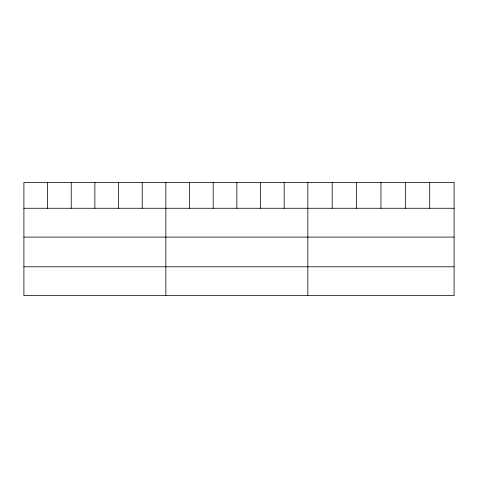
<?xml version="1.0" encoding="UTF-8"?>
<svg xmlns="http://www.w3.org/2000/svg" width="478" height="478" viewBox="0 0 478 478"><rect width="100%" height="100%" fill="white"/><g stroke="black" fill="none" stroke-linecap="round" stroke-linejoin="round"><path stroke-width="0.72" d="M454.1 208.265L454.1 295.613L23.9 295.613L23.9 182.387L454.1 182.387L454.1 208.265L23.9 208.265M23.9 237.088L454.1 237.088M23.9 266.79L454.1 266.79M429.722 182.387L429.722 208.265M405.344 182.387L405.344 208.265M380.966 182.387L380.966 208.265M356.588 182.387L356.588 208.265M332.21 182.387L332.21 208.265M307.832 182.387L307.832 295.613M284.171 182.387L284.171 208.265M260.51 182.387L260.51 208.265M236.849 182.387L236.849 208.265M213.188 182.387L213.188 208.265M189.527 182.387L189.527 208.265M165.866 182.387L165.866 295.613M142.205 182.387L142.205 208.265M118.544 182.387L118.544 208.265M94.883 182.387L94.883 208.265M71.222 182.387L71.222 208.265M47.561 182.387L47.561 208.265"/></g></svg>
